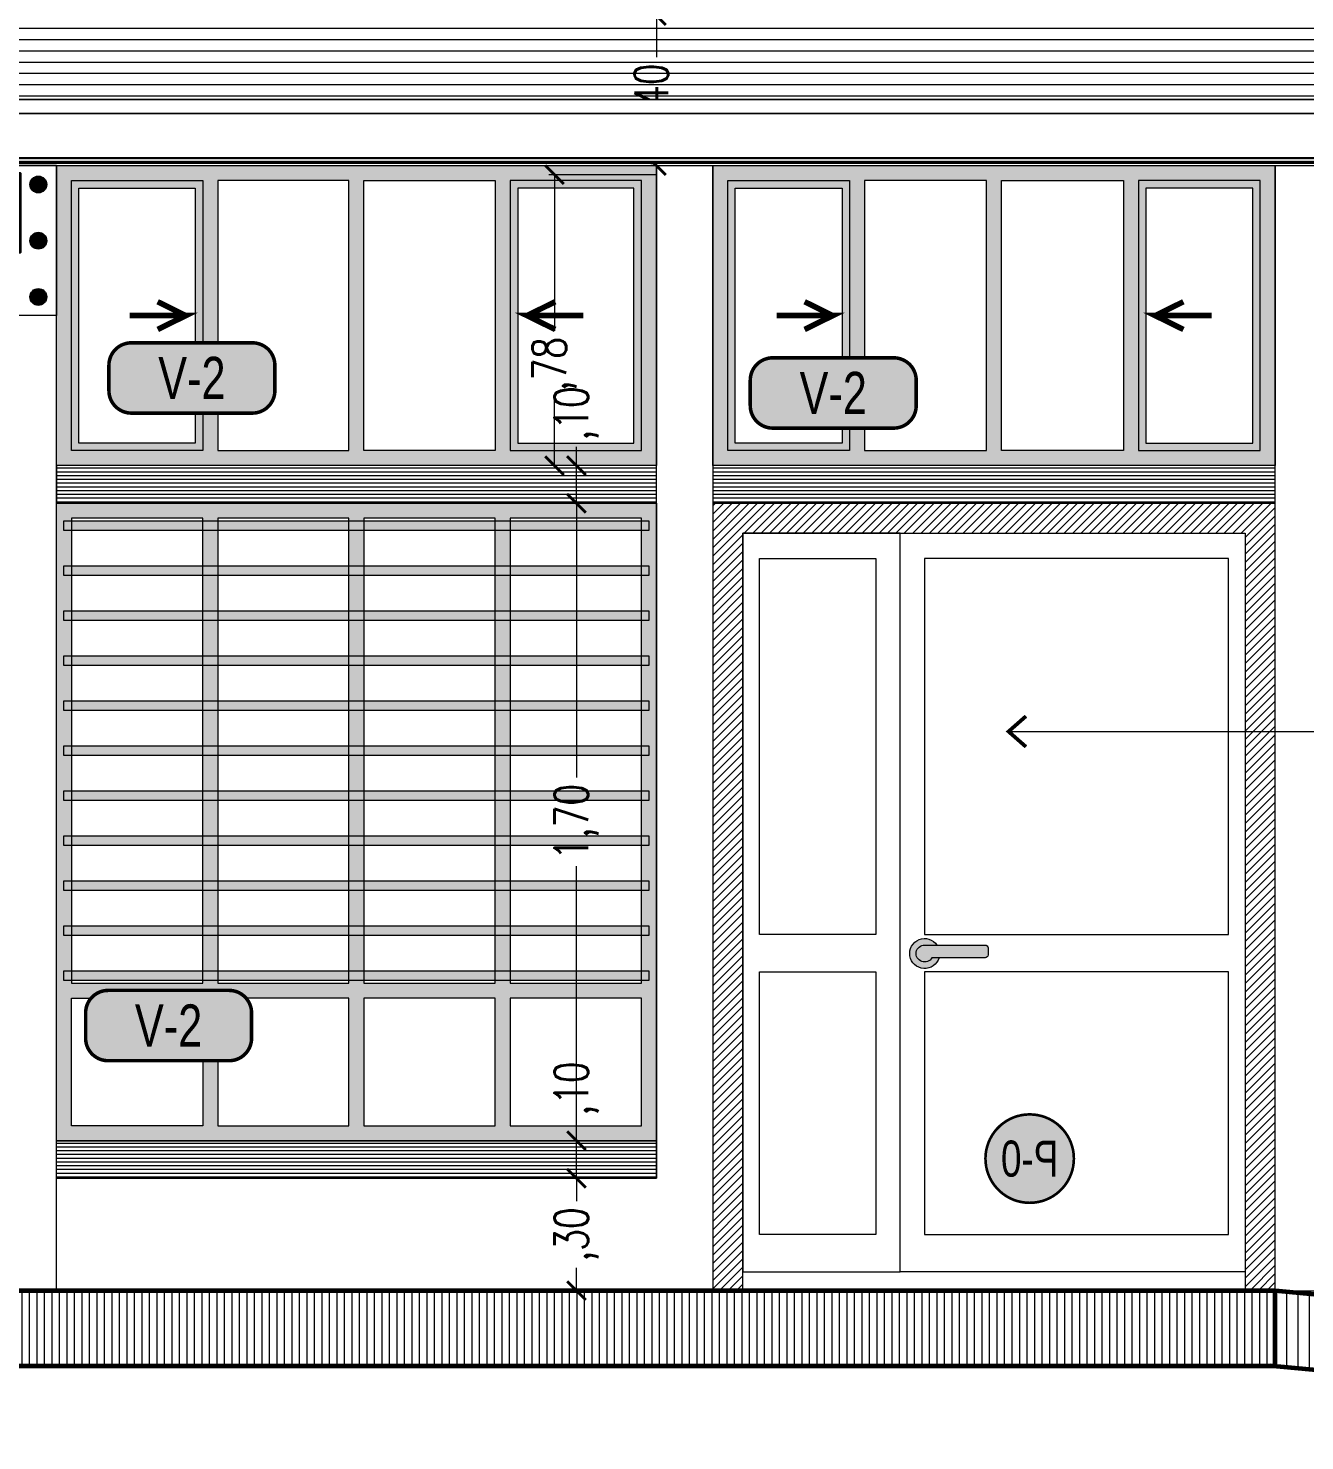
# Model space of a CAD drawing. Header units: millimetres. Extents: x 216 to 2687, y 57 to 1099.
# Drawn here: x 232.648 to 236.051, y 58.235 to 62.002 of the extents above; entities that cross this region are included whole.
import ezdxf
from ezdxf.enums import TextEntityAlignment as Align

# ---------------------------------------------------------------- set-up
doc = ezdxf.new("R2010")
doc.units = ezdxf.units.MM
doc.header["$LTSCALE"] = 0.5
doc.set_wipeout_variables(frame=1)
doc.header["$PDMODE"] = 35
doc.linetypes.add('DASHDOT2', pattern=[12.7, 6.35, -3.175, 0, -3.175])
for name, color, linetype, lineweight in [('A-CARP-MET', 1, 'Continuous', 13), ('A-COTAS', 7, 'Continuous', 9), ('A-CUBT', 133, 'Continuous', 15), ('A-CUBT-BORD', 20, 'Continuous', 25), ('A-PLAN', 7, 'Continuous', 60), ('A-PLAN-1', 2, 'Continuous', 35), ('A-PLAN-2', 5, 'Continuous', 18), ('A-PLAN-3', 146, 'Continuous', 5), ('A-PLAN-ACHU1', 105, 'Continuous', 9), ('A-PLAN-ACHU2', 146, 'Continuous', 0), ('A-PLAN-ACHU3', 250, 'Continuous', 0), ('A-PUER', 36, 'Continuous', 13), ('A-TEXT-FLEC', 4, 'Continuous', 9), ('A-TEXT-VENT', 2, 'Continuous', 9), ('A-VENT', 1, 'Continuous', 15), ('A-WIPEOUT', 255, 'Continuous', 0)]:
    doc.layers.add(name, color=color, linetype=linetype, lineweight=lineweight)
doc.styles.add('Cotas', font='romans.shx', dxfattribs={"width": 0.75})
doc.styles.add('ING_50', font='swisscl.ttf', dxfattribs={"height": 0.08})
doc.dimstyles.new("1-25'", dxfattribs={"dimtxt": 0.075, "dimasz": 0.05, "dimexe": 0.015, "dimexo": 0, "dimgap": 0.02, "dimtad": 0, "dimzin": 4, "dimtxsty": 'Cotas', "dimblk": 'ARCHTICK', "dimcen": 0.09, "dimclrd": 142, "dimclre": 2, "dimclrt": 2, "dimadec": 0, "dimazin": 0, "dimtfac": 1, "dimtmove": 0, "dimatfit": 3, "dimfxl": 0.1, "dimlwd": 13, "dimlwe": 9, "dimarcsym": 2})

# ---------------------------------------------------------------- blocks, each defined once
blk = doc.blocks.new('*U403')
at = {"layer": 'A-TEXT-FLEC'}
blk.add_lwpolyline([(6.6396, 0), (0, 0), (0, 0.137)], dxfattribs=at)
at = {"layer": 'A-TEXT-FLEC', "const_width": 0.01}
blk.add_lwpolyline([(6.5932, -0.0408), (6.6396, 0), (6.5932, 0.0408)], dxfattribs=at)
blk = doc.blocks.new('_ArchTick')
at = {"color": 0, "linetype": 'ByBlock', "const_width": 0.15}
blk.add_lwpolyline([(-0.5, -0.5), (0.5, 0.5)], dxfattribs=at)
blk = doc.blocks.new('*D212')
at = {"layer": 'A-COTAS', "color": 2, "linetype": 'DASHDOT2', "lineweight": 9, "transparency": 16777216}
for p, q in [((234.3228, 58.9354), (234.0944, 58.9354)), ((234.4728, 58.6354), (234.0944, 58.6354))]:
    blk.add_line(p, q, dxfattribs=at)
at = {"layer": 'A-COTAS', "color": 142, "linetype": 'Continuous', "lineweight": 13, "transparency": 16777216}
for p, q in [((234.1094, 58.9354), (234.1094, 58.8745)), ((234.1094, 58.6354), (234.1094, 58.6963))]:
    blk.add_line(p, q, dxfattribs=at)
at = {"layer": 'DEFPOINTS', "color": 0, "transparency": 16777216}
for p in [(234.1094, 58.9354), (234.3228, 58.9354), (234.4728, 58.6354)]:
    blk.add_point(p, dxfattribs=at)
at = {"layer": 'A-COTAS', "color": 142, "lineweight": 13, "transparency": 16777216, "xscale": 0.05, "yscale": 0.05, "zscale": 0.05}
for p, rotation in [((234.1094, 58.9354), 90), ((234.1094, 58.6354), 270)]:
    blk.add_blockref('_ArchTick', p, dxfattribs=dict(at, rotation=rotation))
at = {"layer": 'A-COTAS', "color": 2, "transparency": 16777216, "insert": (234.1094, 58.7854), "char_height": 0.09, "attachment_point": 5, "rotation": 90, "style": 'Cotas'}
blk.add_mtext(',30', dxfattribs=at)
blk = doc.blocks.new('*D213')
at = {"layer": 'A-COTAS', "color": 142, "linetype": 'Continuous', "lineweight": 13, "transparency": 16777216}
for p, q in [((234.1094, 59.0354), (234.1094, 59.0854)), ((234.1094, 58.9354), (234.1094, 59.0354))]:
    blk.add_line(p, q, dxfattribs=at)
at = {"layer": 'A-COTAS', "color": 2, "linetype": 'DASHDOT2', "lineweight": 9, "transparency": 16777216}
for p, q in [((234.3228, 59.0354), (234.0944, 59.0354)), ((234.3228, 58.9354), (234.0944, 58.9354))]:
    blk.add_line(p, q, dxfattribs=at)
at = {"layer": 'DEFPOINTS', "color": 0, "transparency": 16777216}
for p in [(234.1094, 59.0354), (234.3228, 59.0354), (234.3228, 58.9354)]:
    blk.add_point(p, dxfattribs=at)
at = {"layer": 'A-COTAS', "color": 142, "lineweight": 13, "transparency": 16777216, "xscale": 0.05, "yscale": 0.05, "zscale": 0.05}
for p, rotation in [((234.1094, 59.0354), 90), ((234.1094, 58.9354), 270)]:
    blk.add_blockref('_ArchTick', p, dxfattribs=dict(at, rotation=rotation))
at = {"layer": 'A-COTAS', "color": 2, "transparency": 16777216, "insert": (234.1094, 59.1745), "char_height": 0.09, "attachment_point": 5, "rotation": 90, "style": 'Cotas'}
blk.add_mtext(',10', dxfattribs=at)
blk = doc.blocks.new('*D214')
at = {"layer": 'A-COTAS', "color": 2, "linetype": 'DASHDOT2', "lineweight": 9, "transparency": 16777216}
for p, q in [((234.3228, 60.7354), (234.0944, 60.7354)), ((234.3228, 59.0354), (234.0944, 59.0354))]:
    blk.add_line(p, q, dxfattribs=at)
at = {"layer": 'A-COTAS', "color": 142, "linetype": 'Continuous', "lineweight": 13, "transparency": 16777216}
for p, q in [((234.1094, 60.7354), (234.1094, 60.0035)), ((234.1094, 59.0354), (234.1094, 59.7674))]:
    blk.add_line(p, q, dxfattribs=at)
at = {"layer": 'DEFPOINTS', "color": 0, "transparency": 16777216}
for p in [(234.1094, 60.7354), (234.3228, 60.7354), (234.3228, 59.0354)]:
    blk.add_point(p, dxfattribs=at)
at = {"layer": 'A-COTAS', "color": 142, "lineweight": 13, "transparency": 16777216, "xscale": 0.05, "yscale": 0.05, "zscale": 0.05}
for p, rotation in [((234.1094, 60.7354), 90), ((234.1094, 59.0354), 270)]:
    blk.add_blockref('_ArchTick', p, dxfattribs=dict(at, rotation=rotation))
at = {"layer": 'A-COTAS', "color": 2, "transparency": 16777216, "insert": (234.1094, 59.8854), "char_height": 0.09, "attachment_point": 5, "rotation": 90, "style": 'Cotas'}
blk.add_mtext('1,70', dxfattribs=at)
blk = doc.blocks.new('*D215')
at = {"layer": 'A-COTAS', "color": 142, "linetype": 'Continuous', "lineweight": 13, "transparency": 16777216}
for p, q in [((234.1094, 60.8354), (234.1094, 60.8854)), ((234.1094, 60.7354), (234.1094, 60.8354))]:
    blk.add_line(p, q, dxfattribs=at)
at = {"layer": 'A-COTAS', "color": 2, "linetype": 'DASHDOT2', "lineweight": 9, "transparency": 16777216}
for p, q in [((234.3228, 60.8354), (234.0944, 60.8354)), ((234.3228, 60.7354), (234.0944, 60.7354))]:
    blk.add_line(p, q, dxfattribs=at)
at = {"layer": 'DEFPOINTS', "color": 0, "transparency": 16777216}
for p in [(234.1094, 60.8354), (234.3228, 60.8354), (234.3228, 60.7354)]:
    blk.add_point(p, dxfattribs=at)
at = {"layer": 'A-COTAS', "color": 142, "lineweight": 13, "transparency": 16777216, "xscale": 0.05, "yscale": 0.05, "zscale": 0.05}
for p, rotation in [((234.1094, 60.8354), 90), ((234.1094, 60.7354), 270)]:
    blk.add_blockref('_ArchTick', p, dxfattribs=dict(at, rotation=rotation))
at = {"layer": 'A-COTAS', "color": 2, "transparency": 16777216, "insert": (234.1094, 60.9745), "char_height": 0.09, "attachment_point": 5, "rotation": 90, "style": 'Cotas'}
blk.add_mtext(',10', dxfattribs=at)
blk = doc.blocks.new('*D216')
at = {"layer": 'A-COTAS', "color": 2, "linetype": 'DASHDOT2', "lineweight": 9, "transparency": 16777216}
for p, q in [((234.3228, 61.6112), (234.0359, 61.6112)), ((234.3228, 60.8354), (234.0359, 60.8354))]:
    blk.add_line(p, q, dxfattribs=at)
at = {"layer": 'A-COTAS', "color": 142, "linetype": 'Continuous', "lineweight": 13, "transparency": 16777216}
for p, q in [((234.0509, 61.6112), (234.0509, 61.1951)), ((234.0509, 60.8354), (234.0509, 61.0169))]:
    blk.add_line(p, q, dxfattribs=at)
at = {"layer": 'DEFPOINTS', "color": 0, "transparency": 16777216}
for p in [(234.0509, 61.6112), (234.3228, 61.6112), (234.3228, 60.8354)]:
    blk.add_point(p, dxfattribs=at)
at = {"layer": 'A-COTAS', "color": 142, "lineweight": 13, "transparency": 16777216, "xscale": 0.05, "yscale": 0.05, "zscale": 0.05}
for p, rotation in [((234.0509, 61.6112), 90), ((234.0509, 60.8354), 270)]:
    blk.add_blockref('_ArchTick', p, dxfattribs=dict(at, rotation=rotation))
at = {"layer": 'A-COTAS', "color": 2, "transparency": 16777216, "insert": (234.0509, 61.106), "char_height": 0.09, "attachment_point": 5, "rotation": 90, "style": 'Cotas'}
blk.add_mtext(',78', dxfattribs=at)
blk = doc.blocks.new('*D217')
at = {"layer": 'A-COTAS', "color": 2, "linetype": 'DASHDOT2', "lineweight": 9, "transparency": 16777216}
for p, q in [((234.3228, 62.0354), (234.3078, 62.0354)), ((234.3228, 61.6354), (234.3078, 61.6354))]:
    blk.add_line(p, q, dxfattribs=at)
at = {"layer": 'A-COTAS', "color": 142, "linetype": 'Continuous', "lineweight": 13, "transparency": 16777216}
for p, q in [((234.3228, 62.0354), (234.3228, 61.9245)), ((234.3228, 61.6354), (234.3228, 61.7463))]:
    blk.add_line(p, q, dxfattribs=at)
at = {"layer": 'DEFPOINTS', "color": 0, "transparency": 16777216}
for p in [(234.3228, 62.0354), (234.3228, 62.0354), (234.3228, 61.6354)]:
    blk.add_point(p, dxfattribs=at)
at = {"layer": 'A-COTAS', "color": 142, "lineweight": 13, "transparency": 16777216, "xscale": 0.05, "yscale": 0.05, "zscale": 0.05}
for p, rotation in [((234.3228, 62.0354), 90), ((234.3228, 61.6354), 270)]:
    blk.add_blockref('_ArchTick', p, dxfattribs=dict(at, rotation=rotation))
at = {"layer": 'A-COTAS', "color": 2, "transparency": 16777216, "insert": (234.3228, 61.8354), "char_height": 0.09, "attachment_point": 5, "rotation": 90, "style": 'Cotas'}
blk.add_mtext(',40', dxfattribs=at)
blk = doc.blocks.new('*D226')
at = {"layer": 'A-COTAS', "color": 142, "linetype": 'Continuous', "lineweight": 13, "transparency": 16777216}
for p, q in [((239.7595, 58.6354), (239.7595, 58.6854)), ((239.7595, 58.6354), (239.7595, 58.6245)), ((239.7595, 58.4354), (239.7595, 58.4463)), ((239.7595, 58.4354), (239.7595, 58.3854))]:
    blk.add_line(p, q, dxfattribs=at)
at = {"layer": 'A-COTAS', "color": 2, "linetype": 'DASHDOT2', "lineweight": 9, "transparency": 16777216}
for p, q in [((235.9728, 58.6354), (239.7745, 58.6354)), ((239.0228, 58.4354), (239.7745, 58.4354))]:
    blk.add_line(p, q, dxfattribs=at)
at = {"layer": 'DEFPOINTS', "color": 0, "transparency": 16777216}
for p in [(235.9728, 58.6354), (239.7595, 58.6354), (239.0228, 58.4354)]:
    blk.add_point(p, dxfattribs=at)
at = {"layer": 'A-COTAS', "color": 142, "lineweight": 13, "transparency": 16777216, "xscale": 0.05, "yscale": 0.05, "zscale": 0.05}
for p, rotation in [((239.7595, 58.6354), 270), ((239.7595, 58.4354), 90)]:
    blk.add_blockref('_ArchTick', p, dxfattribs=dict(at, rotation=rotation))
at = {"layer": 'A-COTAS', "color": 2, "transparency": 16777216, "insert": (239.7595, 58.5354), "char_height": 0.09, "attachment_point": 5, "rotation": 90, "style": 'Cotas'}
blk.add_mtext(',20', dxfattribs=at)
blk = doc.blocks.new('*D227')
at = {"layer": 'A-COTAS', "color": 2, "linetype": 'DASHDOT2', "lineweight": 9, "transparency": 16777216}
for p, q in [((239.5228, 61.6354), (239.7745, 61.6354)), ((235.9728, 58.6354), (239.7745, 58.6354))]:
    blk.add_line(p, q, dxfattribs=at)
at = {"layer": 'A-COTAS', "color": 142, "linetype": 'Continuous', "lineweight": 13, "transparency": 16777216}
for p, q in [((239.7595, 61.6354), (239.7595, 60.3649)), ((239.7595, 58.6354), (239.7595, 60.1192))]:
    blk.add_line(p, q, dxfattribs=at)
at = {"layer": 'DEFPOINTS', "color": 0, "transparency": 16777216}
for p in [(239.5228, 61.6354), (239.7595, 61.6354), (235.9728, 58.6354)]:
    blk.add_point(p, dxfattribs=at)
at = {"layer": 'A-COTAS', "color": 142, "lineweight": 13, "transparency": 16777216, "xscale": 0.05, "yscale": 0.05, "zscale": 0.05}
for p, rotation in [((239.7595, 61.6354), 90), ((239.7595, 58.6354), 270)]:
    blk.add_blockref('_ArchTick', p, dxfattribs=dict(at, rotation=rotation))
at = {"layer": 'A-COTAS', "color": 2, "transparency": 16777216, "insert": (239.7595, 60.2421), "char_height": 0.09, "attachment_point": 5, "rotation": 90, "style": 'Cotas'}
blk.add_mtext('3,00', dxfattribs=at)
blk = doc.blocks.new('Tuerca')
at = {"layer": 'A-PLAN-ACHU3', "transparency": 33554687}
h = blk.add_hatch(color=252, dxfattribs=at)
h.dxf.hatch_style = 1
h.paths.add_polyline_path([(-0.006, 0, 1), (0.006, 0, 1)])
h.paths.add_polyline_path([(0.0043, 0.0025), (0.0043, -0.0025), (0, -0.005), (-0.0043, -0.0025), (-0.0043, 0.0025), (0, 0.005)], flags=16)
h.paths.add_polyline_path([(0.004, 0, -1), (-0.004, 0, -1)], flags=0)
h.paths.add_polyline_path([(0.003, 0, -1), (-0.003, 0, -1)], flags=0)
h = blk.add_hatch(color=252, dxfattribs=at)
h.dxf.hatch_style = 1
h.paths.add_polyline_path([(0, 0.005), (-0.0043, 0.0025), (-0.0043, -0.0025), (0, -0.005), (0.0043, -0.0025), (0.0043, 0.0025)])
h.paths.add_polyline_path([(0.004, 0, -1), (-0.004, 0, -1)], flags=16)
h.paths.add_polyline_path([(0.003, 0, -1), (-0.003, 0, -1)], flags=0)
h = blk.add_hatch(color=251, dxfattribs=at)
h.dxf.hatch_style = 1
h.paths.add_polyline_path([(-0.003, 0, 1), (0.003, 0, 1)], flags=0)
h.paths.add_polyline_path([(-0.004, 0, 1), (0.004, 0, 1)])
h.paths.add_polyline_path([(0.003, 0, -1), (-0.003, 0, -1)], flags=16)
h = blk.add_hatch(color=256, dxfattribs=at)
h.dxf.hatch_style = 1
edge = h.paths.add_edge_path()
edge.add_arc((0, 0), 0.003, 0, 360)
at = {"layer": 'A-PLAN-ACHU1'}
for radius in [0.004, 0.003]:
    blk.add_circle((0, 0), radius, dxfattribs=at)
at = {"layer": 'A-PLAN-ACHU2'}
blk.add_lwpolyline([(-0.0043, 0.0025), (0, 0.005), (0.0043, 0.0025), (0.0043, -0.0025), (0, -0.005), (-0.0043, -0.0025), (-0.0043, 0.0025)], dxfattribs=at)
blk.add_circle((0, 0), 0.006, dxfattribs=at)
blk = doc.blocks.new('A$C5C2B6783')
at = {"layer": 'A-PLAN-1'}
blk.add_lwpolyline([(-0.0538, 0.3794), (0.0538, 0.3794), (0.0538, 0.1685), (-0.0538, 0.1685)], close=True, dxfattribs=at)
at = {"layer": 'A-PLAN-2'}
blk.add_lwpolyline([(-0.15, 0.4), (0.15, 0.4), (0.15, 0), (-0.15, 0)], close=True, dxfattribs=at)
at = {"layer": 'A-CARP-MET', "yscale": 3.749999999988631, "zscale": 3.749999999988631}
for p, xscale in [((-0.1019, 0.3497), -3.749999999988631), ((0.1019, 0.3497), 3.749999999988631), ((-0.1019, 0.1997), -3.749999999988631), ((0.1019, 0.1997), 3.749999999988631), ((-0.1019, 0.0497), -3.749999999988631), ((0.1019, 0.0497), 3.749999999988631)]:
    blk.add_blockref('Tuerca', p, dxfattribs=dict(at, xscale=xscale))
blk = doc.blocks.new('A$C58775FF0')
at = {"layer": 'A-VENT', "transparency": 33554687}
h = blk.add_hatch(color=256, dxfattribs=at)
h.dxf.hatch_style = 1
h.set_gradient(color1=(132, 132, 132), color2=(132, 132, 132), rotation=90, tint=1, name='SPHERICAL')
h.paths.add_polyline_path([(-0.0113, -0.0392), (-0.0113, -0.0204, -1.732051), (0.0226, -0.0008), (0.0226, -0.0338, 4.427005)])
h = blk.add_hatch(color=256, dxfattribs=at)
h.dxf.hatch_style = 1
h.set_gradient(color1=(91, 91, 91), color2=(132, 132, 132), rotation=90, tint=1, name='SPHERICAL')
edge = h.paths.add_edge_path()
edge.add_line((0.0226, -0.0008), (0.0226, -0.1623))
edge.add_arc((0.0151, -0.1623), 0.00755, -90, 0, ccw=False)
edge.add_line((0.0151, -0.1699), (-0.0038, -0.1699))
edge.add_arc((-0.0038, -0.1623), 0.00755, 180, 270, ccw=False)
edge.add_line((-0.0113, -0.1623), (-0.0113, -0.0204))
edge.add_arc((0, -0.0008), 0.0226, 0, 240, ccw=False)
at = {"layer": 'A-VENT'}
blk.add_lwpolyline([(-0.0113, -0.0392, -4.427005), (0.0226, -0.0338)], format="xyb", dxfattribs=at)
blk.add_lwpolyline([(0.0226, -0.0008), (0.0226, -0.1623, -0.414214), (0.0151, -0.1699), (-0.0038, -0.1699, -0.414214), (-0.0113, -0.1623), (-0.0113, -0.0204, -1.732051)], format="xyb", close=True, dxfattribs=at)

msp = doc.modelspace()

# ---------------------------------------------------------------- hatches: boundary and pattern name
at = {"layer": 'A-PLAN-ACHU1'}
h = msp.add_hatch(color=256, dxfattribs=at)
h.dxf.hatch_style = 1
h.set_gradient(color1=(51, 51, 51), color2=(214, 214, 214), tint=1)
h.paths.add_polyline_path([(234.3228, 61.6354), (232.7228, 61.6354), (232.7228, 60.8354), (234.3228, 60.8354)])
h.paths.add_polyline_path([(233.5028, 61.5954), (233.5028, 60.8754), (233.1528, 60.8754), (233.1528, 61.5954)], flags=16)
h.paths.add_polyline_path([(233.5428, 61.5954), (233.8928, 61.5954), (233.8928, 60.8754), (233.5428, 60.8754)], flags=16)
h.paths.add_polyline_path([(233.1128, 61.5954), (233.1128, 60.8754), (232.7628, 60.8754), (232.7628, 61.5954)], flags=16)
h.paths.add_polyline_path([(233.9328, 61.5954), (234.2828, 61.5954), (234.2828, 60.8754), (233.9328, 60.8754)], flags=16)
h = msp.add_hatch(color=256, dxfattribs=at)
h.dxf.hatch_style = 1
h.set_gradient(color1=(51, 51, 51), color2=(214, 214, 214), tint=1)
h.paths.add_polyline_path([(235.9728, 61.6354), (234.4728, 61.6354), (234.4728, 60.8354), (235.9728, 60.8354)])
h.paths.add_polyline_path([(235.2028, 61.5954), (235.2028, 60.8754), (234.8778, 60.8754), (234.8778, 61.5954)], flags=16)
h.paths.add_polyline_path([(234.8378, 61.5954), (234.8378, 60.8754), (234.5128, 60.8754), (234.5128, 61.5954)], flags=16)
h.paths.add_polyline_path([(235.2428, 61.5954), (235.5678, 61.5954), (235.5678, 60.8754), (235.2428, 60.8754)], flags=16)
h.paths.add_polyline_path([(235.6078, 61.5954), (235.9328, 61.5954), (235.9328, 60.8754), (235.6078, 60.8754)], flags=16)
h = msp.add_hatch(color=256, dxfattribs=at)
h.dxf.hatch_style = 1
h.set_gradient(color1=(91, 91, 91), color2=(173, 173, 173), tint=1)
h.paths.add_polyline_path([(233.1128, 61.5954), (232.7628, 61.5954), (232.7628, 60.8754), (233.1128, 60.8754)])
h.paths.add_polyline_path([(233.0928, 60.8954), (232.7828, 60.8954), (232.7828, 61.5754), (233.0928, 61.5754)], flags=16)
h = msp.add_hatch(color=256, dxfattribs=at)
h.dxf.hatch_style = 1
h.set_gradient(color1=(91, 91, 91), color2=(173, 173, 173), tint=1)
h.paths.add_polyline_path([(234.2828, 61.5954), (233.9328, 61.5954), (233.9328, 60.8754), (234.2828, 60.8754)])
h.paths.add_polyline_path([(233.9528, 61.5754), (234.2628, 61.5754), (234.2628, 60.8954), (233.9528, 60.8954)], flags=16)
h = msp.add_hatch(color=256, dxfattribs=at)
h.dxf.hatch_style = 1
h.set_gradient(color1=(91, 91, 91), color2=(173, 173, 173), tint=1)
h.paths.add_polyline_path([(234.5128, 61.5954), (234.5128, 60.8754), (234.8378, 60.8754), (234.8378, 61.5954)])
h.paths.add_polyline_path([(234.8178, 61.5754), (234.8178, 60.8954), (234.5328, 60.8954), (234.5328, 61.5754)], flags=16)
h = msp.add_hatch(color=256, dxfattribs=at)
h.dxf.hatch_style = 1
h.set_gradient(color1=(91, 91, 91), color2=(173, 173, 173), tint=1)
h.paths.add_polyline_path([(235.9328, 61.5954), (235.6078, 61.5954), (235.6078, 60.8754), (235.9328, 60.8754)])
h.paths.add_polyline_path([(235.9128, 61.5754), (235.9128, 60.8954), (235.6278, 60.8954), (235.6278, 61.5754)], flags=16)
h = msp.add_hatch(color=256, dxfattribs=at)
h.dxf.hatch_style = 1
h.set_gradient(color1=(91, 91, 91), color2=(173, 173, 173), tint=1)
h.paths.add_polyline_path([(232.7228, 60.7354), (232.7228, 59.0354), (234.3228, 59.0354), (234.3228, 60.7354)])
h.paths.add_polyline_path([(233.8928, 60.6954), (233.8928, 59.4554), (233.5428, 59.4554), (233.5428, 60.6954)], flags=16)
h.paths.add_polyline_path([(233.5028, 60.6954), (233.5028, 59.4554), (233.1528, 59.4554), (233.1528, 60.6954)], flags=16)
h.paths.add_polyline_path([(233.9328, 60.6954), (234.2828, 60.6954), (234.2828, 59.4554), (233.9328, 59.4554)], flags=16)
h.paths.add_polyline_path([(233.1128, 60.6954), (233.1128, 59.4554), (232.7628, 59.4554), (232.7628, 60.6954)], flags=16)
h.paths.add_polyline_path([(233.8928, 59.4154), (233.8928, 59.0754), (233.5428, 59.0754), (233.5428, 59.4154)], flags=16)
h.paths.add_polyline_path([(233.5028, 59.4154), (233.5028, 59.0754), (233.1528, 59.0754), (233.1528, 59.4154)], flags=16)
h.paths.add_polyline_path([(233.9328, 59.4154), (234.2828, 59.4154), (234.2828, 59.0754), (233.9328, 59.0754)], flags=16)
h.paths.add_polyline_path([(233.1128, 59.4154), (233.1128, 59.0754), (232.7628, 59.0754), (232.7628, 59.4154)], flags=16)
at = {"layer": 'A-PLAN-ACHU2'}
h = msp.add_hatch(color=256, dxfattribs=at)
h.dxf.hatch_style = 1
h.set_gradient(color1=(204, 102, 178), tint=1, name='CURVED')
h.paths.add_polyline_path([(232.7428, 60.6881), (234.3028, 60.6881), (234.3028, 60.6627), (232.7428, 60.6627)])
h = msp.add_hatch(color=256, dxfattribs=at)
h.dxf.hatch_style = 1
h.set_gradient(color1=(204, 102, 178), tint=1, name='CURVED')
h.paths.add_polyline_path([(232.7428, 60.5681), (234.3028, 60.5681), (234.3028, 60.5427), (232.7428, 60.5427)])
h = msp.add_hatch(color=256, dxfattribs=at)
h.dxf.hatch_style = 1
h.set_gradient(color1=(204, 102, 178), tint=1, name='CURVED')
h.paths.add_polyline_path([(232.7428, 60.4481), (234.3028, 60.4481), (234.3028, 60.4227), (232.7428, 60.4227)])
h = msp.add_hatch(color=256, dxfattribs=at)
h.dxf.hatch_style = 1
h.set_gradient(color1=(204, 102, 178), tint=1, name='CURVED')
h.paths.add_polyline_path([(232.7428, 60.3281), (234.3028, 60.3281), (234.3028, 60.3027), (232.7428, 60.3027)])
h = msp.add_hatch(color=256, dxfattribs=at)
h.dxf.hatch_style = 1
h.set_gradient(color1=(204, 102, 178), tint=1, name='CURVED')
h.paths.add_polyline_path([(232.7428, 60.2081), (234.3028, 60.2081), (234.3028, 60.1827), (232.7428, 60.1827)])
h = msp.add_hatch(color=256, dxfattribs=at)
h.dxf.hatch_style = 1
h.set_gradient(color1=(204, 102, 178), tint=1, name='CURVED')
h.paths.add_polyline_path([(232.7428, 60.0881), (234.3028, 60.0881), (234.3028, 60.0627), (232.7428, 60.0627)])
h = msp.add_hatch(color=256, dxfattribs=at)
h.dxf.hatch_style = 1
h.set_gradient(color1=(204, 102, 178), tint=1, name='CURVED')
h.paths.add_polyline_path([(232.7428, 59.9681), (234.3028, 59.9681), (234.3028, 59.9427), (232.7428, 59.9427)])
h = msp.add_hatch(color=256, dxfattribs=at)
h.dxf.hatch_style = 1
h.set_gradient(color1=(204, 102, 178), tint=1, name='CURVED')
h.paths.add_polyline_path([(232.7428, 59.8481), (234.3028, 59.8481), (234.3028, 59.8227), (232.7428, 59.8227)])
h = msp.add_hatch(color=256, dxfattribs=at)
h.dxf.hatch_style = 1
h.set_gradient(color1=(204, 102, 178), tint=1, name='CURVED')
h.paths.add_polyline_path([(232.7428, 59.7281), (234.3028, 59.7281), (234.3028, 59.7027), (232.7428, 59.7027)])
h = msp.add_hatch(color=256, dxfattribs=at)
h.dxf.hatch_style = 1
h.set_gradient(color1=(204, 102, 178), tint=1, name='CURVED')
h.paths.add_polyline_path([(232.7428, 59.6081), (234.3028, 59.6081), (234.3028, 59.5827), (232.7428, 59.5827)])
h = msp.add_hatch(color=256, dxfattribs=at)
h.dxf.hatch_style = 1
h.set_gradient(color1=(204, 102, 178), tint=1, name='CURVED')
h.paths.add_polyline_path([(232.7428, 59.4881), (234.3028, 59.4881), (234.3028, 59.4627), (232.7428, 59.4627)])
at = {"layer": 'A-PLAN-ACHU3'}
h = msp.add_hatch(dxfattribs=at)
h.set_pattern_fill('_USER', color=256, scale=0.03, pattern_type=0)
h.set_pattern_definition([(0, (-2414.348867, -998.31859), (0, 0.03), [])])
h.paths.add_polyline_path([(219.6228, 61.6354), (239.5228, 61.6354), (239.5228, 62.0354), (219.6228, 62.0354)])
h = msp.add_hatch(dxfattribs=at)
h.set_pattern_fill('_USER', color=251, scale=0.01, pattern_type=0)
h.set_pattern_definition([(0, (-2438.02001, -1054.470757), (0, 0.01), [])])
h.paths.add_polyline_path([(234.3228, 60.7354), (234.3228, 60.8354), (232.7228, 60.8354), (232.7228, 60.7354)])
h = msp.add_hatch(dxfattribs=at)
h.set_pattern_fill('_USER', color=251, scale=0.01, pattern_type=0)
h.set_pattern_definition([(0, (-2436.869975, -1054.470757), (0, 0.01), [])])
h.paths.add_polyline_path([(235.9728, 60.7354), (235.9728, 60.8354), (234.4728, 60.8354), (234.4728, 60.7354)])
h = msp.add_hatch(color=254, dxfattribs=at)
edge = h.paths.add_edge_path()
edge.add_arc((235.3178, 58.9877), 0.1179, 90, 180, ccw=False)
edge.add_arc((235.3178, 58.9877), 0.1179, 0, 90, ccw=False)
edge.add_arc((235.3178, 58.9877), 0.1179, -90, 0, ccw=False)
edge.add_arc((235.3178, 58.9877), 0.1179, 180, 270, ccw=False)
h = msp.add_hatch(dxfattribs=at)
h.set_pattern_fill('_USER', color=252, scale=0.01, pattern_type=0)
h.set_pattern_definition([(0, (-2437.927114, -1054.47076), (0, 0.01), [])])
h.paths.add_polyline_path([(232.7228, 58.9354), (232.7228, 59.0354), (234.3228, 59.0354), (234.3228, 58.9354)])
h = msp.add_hatch(dxfattribs=at)
h.set_pattern_fill('_USER', color=256, scale=0.02, angle=90, pattern_type=0)
h.set_pattern_definition([(90, (-2414.348867, -998.31859), (-0.02, 1e-18), [])])
h.paths.add_polyline_path([(220.1297, 58.6354), (220.1297, 58.4354), (235.9728, 58.4354), (235.9728, 58.6354)])
h = msp.add_hatch(dxfattribs=at)
h.set_pattern_fill('_USER', color=256, scale=0.03, angle=90, pattern_type=0)
h.set_pattern_definition([(90, (-2436.246295, -998.31859), (-0.03, 2e-18), [])])
h.paths.add_polyline_path([(235.9728, 58.4352), (235.9728, 58.6357), (236.8103, 58.5568), (238.1028, 58.4354), (238.5728, 58.4354), (238.5728, 58.2354), (238.1028, 58.2354)])
at = {"layer": 'A-PUER', "transparency": 33554687}
h = msp.add_hatch(dxfattribs=at)
h.set_pattern_fill('ANSI31', color=251, scale=0.005)
h.set_pattern_definition([(45, (-2414.348867, -998.31859), (-0.01122532015, 0.01122532015), [])])
h.paths.add_polyline_path([(234.4728, 58.6354), (234.5528, 58.6354), (234.5528, 60.6554), (235.8928, 60.6554), (235.8928, 58.6354), (235.9728, 58.6354), (235.9728, 60.7354), (234.4728, 60.7354)])

# ---------------------------------------------------------------- linework, layer by layer
at = {"layer": 'A-PLAN'}
msp.add_lwpolyline([(220.1297, 58.6354), (220.1297, 58.4354), (235.9728, 58.4354), (235.9728, 58.6354)], close=True, dxfattribs=at)
for points in [[(238.1028, 58.2354), (238.1028, 58.4354), (235.9728, 58.6354)], [(238.1028, 58.4354), (239.0228, 58.4354), (239.0228, 58.2354), (238.1028, 58.2354), (235.9582, 58.4354)]]:
    msp.add_lwpolyline(points, dxfattribs=at)
at = {"layer": 'A-PLAN-2'}
for points in [[(219.6228, 61.6354), (239.5228, 61.6354), (239.5228, 62.0354), (219.6228, 62.0354)], [(232.4228, 58.6354), (232.7228, 58.6354), (232.7228, 61.6354), (232.4228, 61.6354)], [(234.3228, 60.7354), (234.3228, 60.8354), (232.7228, 60.8354), (232.7228, 60.7354)]]:
    msp.add_lwpolyline(points, close=True, dxfattribs=at)
at = {"layer": 'A-PLAN-3'}
for points in [[(235.9728, 58.6354), (235.9728, 61.6354), (236.127, 61.6354), (236.127, 60.7354), (238.4228, 60.7354), (238.4228, 58.4354), (238.1028, 58.4354)], [(235.9728, 60.7354), (235.9728, 60.8354), (234.4728, 60.8354), (234.4728, 60.7354)], [(232.7228, 58.9354), (232.7228, 59.0354), (234.3228, 59.0354), (234.3228, 58.9354)]]:
    msp.add_lwpolyline(points, close=True, dxfattribs=at)
at = {"layer": 'A-PUER', "color": 42, "lineweight": 0}
for points in [[(234.4728, 58.6354), (234.5528, 58.6354), (234.5528, 60.6554), (235.8928, 60.6554), (235.8928, 58.6354), (235.9728, 58.6354), (235.9728, 60.7354), (234.4728, 60.7354)], [(234.9728, 60.6554), (234.5528, 60.6554), (234.5528, 58.6854), (234.9728, 58.6854)], [(234.9728, 60.6554), (235.8928, 60.6554), (235.8928, 58.6854), (234.9728, 58.6854)], [(234.5978, 60.5877), (234.9078, 60.5877), (234.9078, 59.5854), (234.5978, 59.5854)], [(235.8478, 60.5877), (235.0378, 60.5877), (235.0378, 59.5854), (235.8478, 59.5854)], [(234.5978, 59.4854), (234.9078, 59.4854), (234.9078, 58.7854), (234.5978, 58.7854)], [(235.8478, 59.4854), (235.0378, 59.4854), (235.0378, 58.7854), (235.8478, 58.7854)]]:
    msp.add_lwpolyline(points, close=True, dxfattribs=at)
at = {"layer": 'A-TEXT-VENT', "const_width": 0.00703}
msp.add_lwpolyline([(235.1999, 58.9877, -0.414214), (235.3178, 59.1056, -0.414214), (235.4357, 58.9877, -0.414214), (235.3178, 58.8698, -0.414214)], format="xyb", close=True, dxfattribs=at)
at = {"layer": 'A-VENT'}
for points in [[(232.7228, 61.6354), (234.3228, 61.6354), (234.3228, 60.8354), (232.7228, 60.8354)], [(234.4728, 61.6354), (235.9728, 61.6354), (235.9728, 60.8354), (234.4728, 60.8354)], [(232.7628, 61.5954), (233.1128, 61.5954), (233.1128, 60.8754), (232.7628, 60.8754)], [(233.5028, 61.5954), (233.1528, 61.5954), (233.1528, 60.8754), (233.5028, 60.8754)], [(233.5428, 61.5954), (233.8928, 61.5954), (233.8928, 60.8754), (233.5428, 60.8754)], [(234.2828, 61.5954), (233.9328, 61.5954), (233.9328, 60.8754), (234.2828, 60.8754)], [(234.5128, 61.5954), (234.8378, 61.5954), (234.8378, 60.8754), (234.5128, 60.8754)], [(235.2028, 61.5954), (234.8778, 61.5954), (234.8778, 60.8754), (235.2028, 60.8754)], [(235.2428, 61.5954), (235.5678, 61.5954), (235.5678, 60.8754), (235.2428, 60.8754)], [(235.9328, 61.5954), (235.6078, 61.5954), (235.6078, 60.8754), (235.9328, 60.8754)], [(232.7828, 61.5754), (233.0928, 61.5754), (233.0928, 60.8954), (232.7828, 60.8954)], [(234.2628, 61.5754), (233.9528, 61.5754), (233.9528, 60.8954), (234.2628, 60.8954)], [(234.5328, 61.5754), (234.8178, 61.5754), (234.8178, 60.8954), (234.5328, 60.8954)], [(235.9128, 61.5754), (235.6278, 61.5754), (235.6278, 60.8954), (235.9128, 60.8954)], [(232.7228, 60.7354), (234.3228, 60.7354), (234.3228, 59.0354), (232.7228, 59.0354)], [(232.7428, 60.6881), (234.3028, 60.6881), (234.3028, 60.6627), (232.7428, 60.6627)], [(233.1128, 60.6954), (232.7628, 60.6954), (232.7628, 59.4554), (233.1128, 59.4554)], [(233.5028, 60.6954), (233.1528, 60.6954), (233.1528, 59.4554), (233.5028, 59.4554)], [(233.8928, 60.6954), (233.5428, 60.6954), (233.5428, 59.4554), (233.8928, 59.4554)], [(234.2828, 60.6954), (233.9328, 60.6954), (233.9328, 59.4554), (234.2828, 59.4554)], [(232.7428, 60.5681), (234.3028, 60.5681), (234.3028, 60.5427), (232.7428, 60.5427)], [(232.7428, 60.4481), (234.3028, 60.4481), (234.3028, 60.4227), (232.7428, 60.4227)], [(232.7428, 60.3281), (234.3028, 60.3281), (234.3028, 60.3027), (232.7428, 60.3027)], [(232.7428, 60.2081), (234.3028, 60.2081), (234.3028, 60.1827), (232.7428, 60.1827)], [(232.7428, 60.0881), (234.3028, 60.0881), (234.3028, 60.0627), (232.7428, 60.0627)], [(232.7428, 59.9681), (234.3028, 59.9681), (234.3028, 59.9427), (232.7428, 59.9427)], [(232.7428, 59.8481), (234.3028, 59.8481), (234.3028, 59.8227), (232.7428, 59.8227)], [(232.7428, 59.7281), (234.3028, 59.7281), (234.3028, 59.7027), (232.7428, 59.7027)], [(232.7428, 59.6081), (234.3028, 59.6081), (234.3028, 59.5827), (232.7428, 59.5827)], [(232.7428, 59.4881), (234.3028, 59.4881), (234.3028, 59.4627), (232.7428, 59.4627)], [(232.7628, 59.4154), (233.1128, 59.4154), (233.1128, 59.0754), (232.7628, 59.0754)], [(233.5028, 59.4154), (233.1528, 59.4154), (233.1528, 59.0754), (233.5028, 59.0754)], [(233.8928, 59.4154), (233.5428, 59.4154), (233.5428, 59.0754), (233.8928, 59.0754)], [(234.2828, 59.4154), (233.9328, 59.4154), (233.9328, 59.0754), (234.2828, 59.0754)]]:
    msp.add_lwpolyline(points, close=True, dxfattribs=at)
at = {"layer": 'A-VENT', "const_width": 0.015}
for points in [[(232.9178, 61.2354), (233.0678, 61.2354), (232.9928, 61.1985), (233.0678, 61.2354), (232.9928, 61.2724)], [(234.1277, 61.2354), (233.9777, 61.2354), (234.0527, 61.1985), (233.9777, 61.2354), (234.0527, 61.2724)], [(234.6428, 61.2354), (234.7928, 61.2354), (234.7178, 61.1985), (234.7928, 61.2354), (234.7178, 61.2724)], [(235.8027, 61.2354), (235.6527, 61.2354), (235.7277, 61.1985), (235.6527, 61.2354), (235.7277, 61.2724)]]:
    msp.add_lwpolyline(points, dxfattribs=at)

# ---------------------------------------------------------------- block references
at = {"layer": 'A-PUER', "rotation": 90}
msp.add_blockref('A$C58775FF0', (235.0369, 59.5346), dxfattribs=at)
at = {"layer": 'A-TEXT-FLEC', "xscale": -1}
msp.add_blockref('*U403', (241.9011, 60.1265), dxfattribs=at)

# ---------------------------------------------------------------- texts
at = {"layer": 'A-TEXT-VENT', "color": 1, "style": 'ING_50', "text_generation_flag": 4}
msp.add_attdef('P-0', text='AA', height=0.096, rotation=180, dxfattribs=at).set_placement((235.3178, 58.9877), align=Align.MIDDLE_CENTER)

# ---------------------------------------------------------------- dimensions: what is measured, and where the dimension line sits
at = {"layer": 'A-COTAS'}
for base, p1, p2, picture, middle in [((234.3228, 62.0354), (234.3228, 61.6354), (234.3228, 62.0354), '*D217', (234.3228, 61.8354)), ((234.1094, 60.8354), (234.3228, 60.7354), (234.3228, 60.8354), '*D215', (234.1094, 60.9745)), ((234.1094, 60.7354), (234.3228, 59.0354), (234.3228, 60.7354), '*D214', (234.1094, 59.8854)), ((234.1094, 59.0354), (234.3228, 58.9354), (234.3228, 59.0354), '*D213', (234.1094, 59.1745)), ((234.1094, 58.9354), (234.4728, 58.6354), (234.3228, 58.9354), '*D212', (234.1094, 58.7854)), ((239.7595, 58.6354), (239.0228, 58.4354), (235.9728, 58.6354), '*D226', (239.7595, 58.5354))]:
    dim = msp.add_linear_dim(base=base, p1=p1, p2=p2, angle=90, dimstyle="1-25'", override={"dimtxt": 0.09}, dxfattribs=at)
    dim.commit()
    dim.dimension.update_dxf_attribs({"geometry": picture, "text_midpoint": middle})
for base, p1, p2, picture, middle in [((239.7595, 61.6354), (235.9728, 58.6354), (239.5228, 61.6354), '*D227', (239.7595, 60.2421)), ((234.0509, 61.6112), (234.3228, 60.8354), (234.3228, 61.6112), '*D216', (234.0509, 61.106))]:
    dim = msp.add_linear_dim(base=base, p1=p1, p2=p2, angle=90, dimstyle="1-25'", override={"dimtxt": 0.09}, dxfattribs=at)
    dim.commit()
    dim.dimension.update_dxf_attribs({"geometry": picture, "text_midpoint": middle, "dimtype": 160})

# ---------------------------------------------------------------- next in the draw order: wipeouts: each hides what was drawn before it
for points in [[(232.9228, 61.1629), (233.2453, 61.1629), (233.2877, 61.1454), (233.3053, 61.1029), (233.3053, 61.0354), (233.2877, 60.993), (233.2453, 60.9754), (232.9228, 60.9754), (232.8803, 60.993), (232.8628, 61.0354), (232.8628, 61.1029), (232.8803, 61.1454)], [(234.6328, 61.1229), (234.9553, 61.1229), (234.9977, 61.1054), (235.0153, 61.0629), (235.0153, 60.9954), (234.9977, 60.953), (234.9553, 60.9354), (234.6328, 60.9354), (234.5903, 60.953), (234.5728, 60.9954), (234.5728, 61.0629), (234.5903, 61.1054)], [(232.8607, 59.4362), (233.1832, 59.4362), (233.2256, 59.4187), (233.2432, 59.3762), (233.2432, 59.3087), (233.2256, 59.2663), (233.1832, 59.2487), (232.8607, 59.2487), (232.8182, 59.2663), (232.8007, 59.3087), (232.8007, 59.3762), (232.8182, 59.4187)]]:
    msp.add_wipeout(points).dxf.layer = 'A-WIPEOUT'

# ---------------------------------------------------------------- next in the draw order: hatches: boundary and pattern name
at = {"layer": 'A-PLAN-ACHU3'}
h = msp.add_hatch(color=254, dxfattribs=at)
edge = h.paths.add_edge_path()
edge.add_line((232.8628, 61.1029), (232.8628, 61.0354))
edge.add_arc((232.9228, 61.0354), 0.06, 180, 270)
edge.add_line((232.9228, 60.9754), (233.2453, 60.9754))
edge.add_arc((233.2453, 61.0354), 0.06, 270, 360)
edge.add_line((233.3053, 61.0354), (233.3053, 61.1029))
edge.add_arc((233.2453, 61.1029), 0.06, 0, 90)
edge.add_line((233.2453, 61.1629), (232.9228, 61.1629))
edge.add_arc((232.9228, 61.1029), 0.06, 90, 180)
h = msp.add_hatch(color=254, dxfattribs=at)
edge = h.paths.add_edge_path()
edge.add_line((234.5728, 61.0629), (234.5728, 60.9954))
edge.add_arc((234.6328, 60.9954), 0.06, 180, 270)
edge.add_line((234.6328, 60.9354), (234.9553, 60.9354))
edge.add_arc((234.9553, 60.9954), 0.06, 270, 360)
edge.add_line((235.0153, 60.9954), (235.0153, 61.0629))
edge.add_arc((234.9553, 61.0629), 0.06, 0, 90)
edge.add_line((234.9553, 61.1229), (234.6328, 61.1229))
edge.add_arc((234.6328, 61.0629), 0.06, 90, 180)
h = msp.add_hatch(color=254, dxfattribs=at)
edge = h.paths.add_edge_path()
edge.add_line((232.8007, 59.3762), (232.8007, 59.3087))
edge.add_arc((232.8607, 59.3087), 0.06, 180, 270)
edge.add_line((232.8607, 59.2487), (233.1832, 59.2487))
edge.add_arc((233.1832, 59.3087), 0.06, 270, 360)
edge.add_line((233.2432, 59.3087), (233.2432, 59.3762))
edge.add_arc((233.1832, 59.3762), 0.06, 0, 90)
edge.add_line((233.1832, 59.4362), (232.8607, 59.4362))
edge.add_arc((232.8607, 59.3762), 0.06, 90, 180)

# ---------------------------------------------------------------- next in the draw order: linework, layer by layer
at = {"layer": 'A-PLAN-3'}
msp.add_lwpolyline([(232.7228, 58.6354), (232.7228, 58.9354), (234.3228, 58.9354), (234.3228, 61.6354), (234.4728, 61.6354), (234.4728, 58.6354)], close=True, dxfattribs=at)
at = {"layer": 'A-TEXT-VENT', "const_width": 0.00938}
for points in [[(232.8628, 61.1029), (232.8628, 61.0354, 0.414214), (232.9228, 60.9754), (233.2453, 60.9754, 0.414214), (233.3053, 61.0354), (233.3053, 61.1029, 0.414214), (233.2453, 61.1629), (232.9228, 61.1629, 0.414214)], [(234.5728, 61.0629), (234.5728, 60.9954, 0.414214), (234.6328, 60.9354), (234.9553, 60.9354, 0.414214), (235.0153, 60.9954), (235.0153, 61.0629, 0.414214), (234.9553, 61.1229), (234.6328, 61.1229, 0.414214)], [(232.8007, 59.3762), (232.8007, 59.3087, 0.414214), (232.8607, 59.2487), (233.1832, 59.2487, 0.414214), (233.2432, 59.3087), (233.2432, 59.3762, 0.414214), (233.1832, 59.4362), (232.8607, 59.4362, 0.414214)]]:
    msp.add_lwpolyline(points, format="xyb", close=True, dxfattribs=at)

# ---------------------------------------------------------------- next in the draw order: texts
at = {"layer": 'A-TEXT-VENT', "color": 1, "style": 'ING_50'}
for p in [(233.084, 61.0692), (234.794, 61.0292), (233.0219, 59.3425)]:
    msp.add_attdef('V-2', text='AA', height=0.1125, dxfattribs=at).set_placement(p, align=Align.MIDDLE_CENTER)

# ---------------------------------------------------------------- next in the draw order: wipeouts: each hides what was drawn before it
msp.add_wipeout([(219.6228, 61.8118), (219.6228, 61.6454), (239.5228, 61.6454), (239.5228, 61.8118)]).dxf.layer = 'A-WIPEOUT'

# ---------------------------------------------------------------- next in the draw order: hatches: boundary and pattern name
at = {"layer": 'A-PLAN-ACHU3', "transparency": 33554687}
h = msp.add_hatch(color=256, dxfattribs=at)
h.dxf.hatch_style = 1
h.paths.add_polyline_path([(219.6228, 61.6454), (239.5228, 61.6454), (239.5228, 61.6554), (219.6228, 61.6554)])

# ---------------------------------------------------------------- next in the draw order: linework, layer by layer
at = {"layer": 'A-CUBT'}
msp.add_lwpolyline([(219.6228, 61.6554), (239.5228, 61.6554), (239.5228, 61.774), (219.6228, 61.774)], close=True, dxfattribs=at)
at = {"layer": 'A-CUBT-BORD'}
msp.add_lwpolyline([(219.6228, 61.6454), (239.5228, 61.6454), (239.5228, 61.6554), (219.6228, 61.6554)], close=True, dxfattribs=at)
at = {"layer": 'A-PLAN-2'}
msp.add_lwpolyline([(219.6228, 61.8118), (239.5228, 61.8118), (239.5228, 61.6454), (219.6228, 61.6454)], close=True, dxfattribs=at)
at = {"layer": 'A-PLAN-ACHU2'}
msp.add_lwpolyline([(219.6228, 61.774), (239.5228, 61.774), (239.5228, 61.8118), (219.6228, 61.8118)], close=True, dxfattribs=at)

# ---------------------------------------------------------------- next in the draw order: block references
msp.add_blockref('A$C5C2B6783', (232.5728, 61.2354))

doc.saveas('drawing.dxf')
